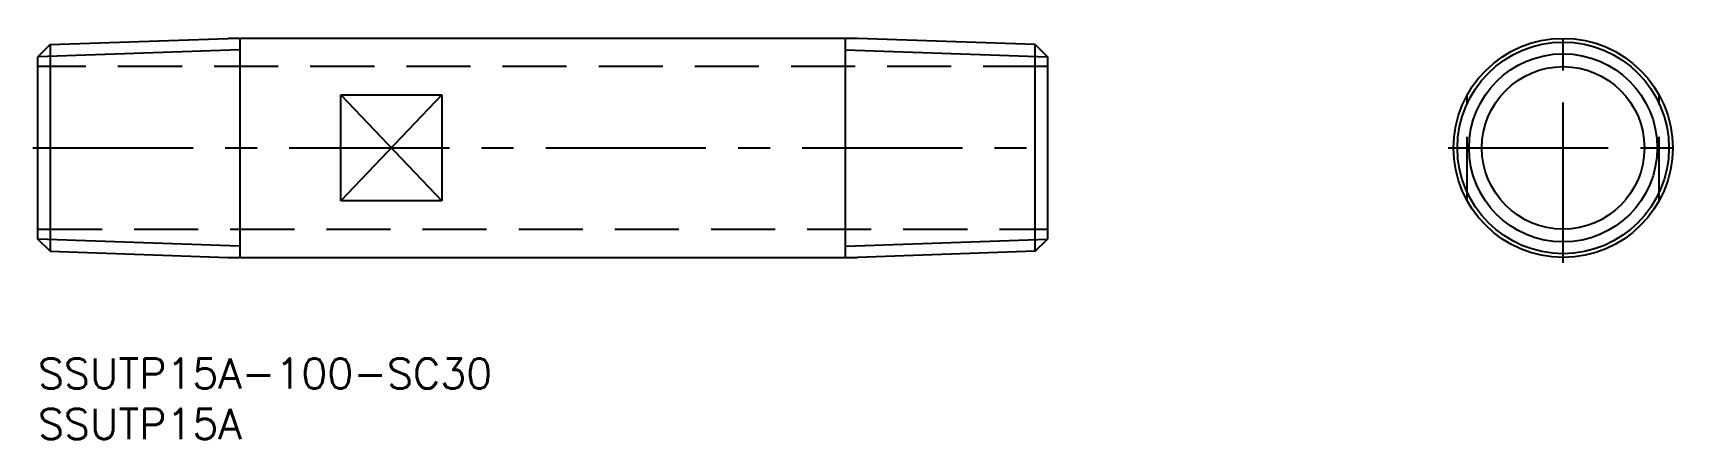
# Model space of a CAD drawing. Extents: x -1 to 162, y -8 to 32.
import ezdxf

# ---------------------------------------------------------------- set-up
doc = ezdxf.new("R2010")
doc.units = 0
doc.header["$LTSCALE"] = 0.5
doc.linetypes.add('CENTER', pattern=[50.8, 31.75, -6.35, 6.35, -6.35])
doc.linetypes.add('DASHED', pattern=[19.05, 12.7, -6.35])
for name, color, linetype in [('MSM_CENTER', 1, 'CENTER'), ('MSM_CONTINUOUS', 7, 'CONTINUOUS'), ('MSM_DASHED', 4, 'DASHED'), ('MSM_NARROW', 5, 'CONTINUOUS'), ('MSM_PART_NUMBER', 7, 'CONTINUOUS')]:
    doc.layers.add(name, color=color, linetype=linetype)
doc.styles.get("Standard").update_dxf_attribs({"font": 'txt.shx', "height": 3, "bigfont": 'bigfont.shx'})

# ---------------------------------------------------------------- blocks, each defined once
blk = doc.blocks.new('*U16')
at = {"layer": 'MSM_PART_NUMBER'}
blk.add_text('SSUTP15A-100-SC30', height=3, dxfattribs=at).set_placement((0, -3))
blk = doc.blocks.new('*U17')
at = {"layer": 'MSM_PART_NUMBER'}
blk.add_text('SSUTP15A', height=3, dxfattribs=at).set_placement((0, -8))

msp = doc.modelspace()

# ---------------------------------------------------------------- linework, layer by layer
at = {"layer": 'MSM_CENTER'}
for p, q in [((151.09, 9.46), (151.09, 32.24)), ((-0.5, 20.85), (100.5, 20.85)), ((139.69, 20.85), (162.48, 20.85))]:
    msp.add_line(p, q, dxfattribs=at)
at = {"layer": 'MSM_CONTINUOUS'}
for p, q in [((1.2, 31.08), (0, 29.88)), ((1.2, 31.08), (18.83, 31.7)), ((1.2, 31.08), (1.2, 10.62)), ((81.17, 31.7), (18.83, 31.7)), ((20, 31.7), (20, 10)), ((80, 10), (80, 31.7)), ((98.8, 31.08), (81.17, 31.7)), ((98.8, 10.62), (98.8, 31.08)), ((98.8, 31.08), (100, 29.88)), ((0, 11.82), (0, 29.88)), ((100, 29.88), (100, 11.82)), ((30, 15.61), (30, 26.09)), ((30, 26.09), (40, 26.09)), ((40, 26.09), (40, 15.61)), ((40, 15.61), (30, 15.61)), ((1.2, 10.62), (0, 11.82)), ((98.8, 10.62), (100, 11.82)), ((1.2, 10.62), (18.83, 10)), ((18.83, 10), (81.17, 10)), ((98.8, 10.62), (81.17, 10))]:
    msp.add_line(p, q, dxfattribs=at)
for radius in [10.85, 10.48, 8.05]:
    msp.add_circle((151.09, 20.85), radius, dxfattribs=at)
at = {"layer": 'MSM_DASHED'}
for p, q in [((100, 28.9), (0, 28.9)), ((141.59, 15.61), (141.59, 26.09)), ((160.59, 15.61), (160.59, 26.09)), ((0, 12.8), (100, 12.8))]:
    msp.add_line(p, q, dxfattribs=at)
at = {"layer": 'MSM_NARROW'}
for p, q in [((20, 30.58), (0, 29.88)), ((80, 30.58), (100, 29.88)), ((30, 26.09), (40, 15.61)), ((40, 26.09), (30, 15.61)), ((20, 11.12), (0, 11.82)), ((80, 11.12), (100, 11.82))]:
    msp.add_line(p, q, dxfattribs=at)
msp.add_circle((151.09, 20.85), 9.32, dxfattribs=at)

# ---------------------------------------------------------------- block references
at = {"layer": 'MSM_CONTINUOUS'}
for name in ['*U16', '*U17']:
    msp.add_blockref(name, (0, 0), dxfattribs=at)

doc.saveas('drawing.dxf')
